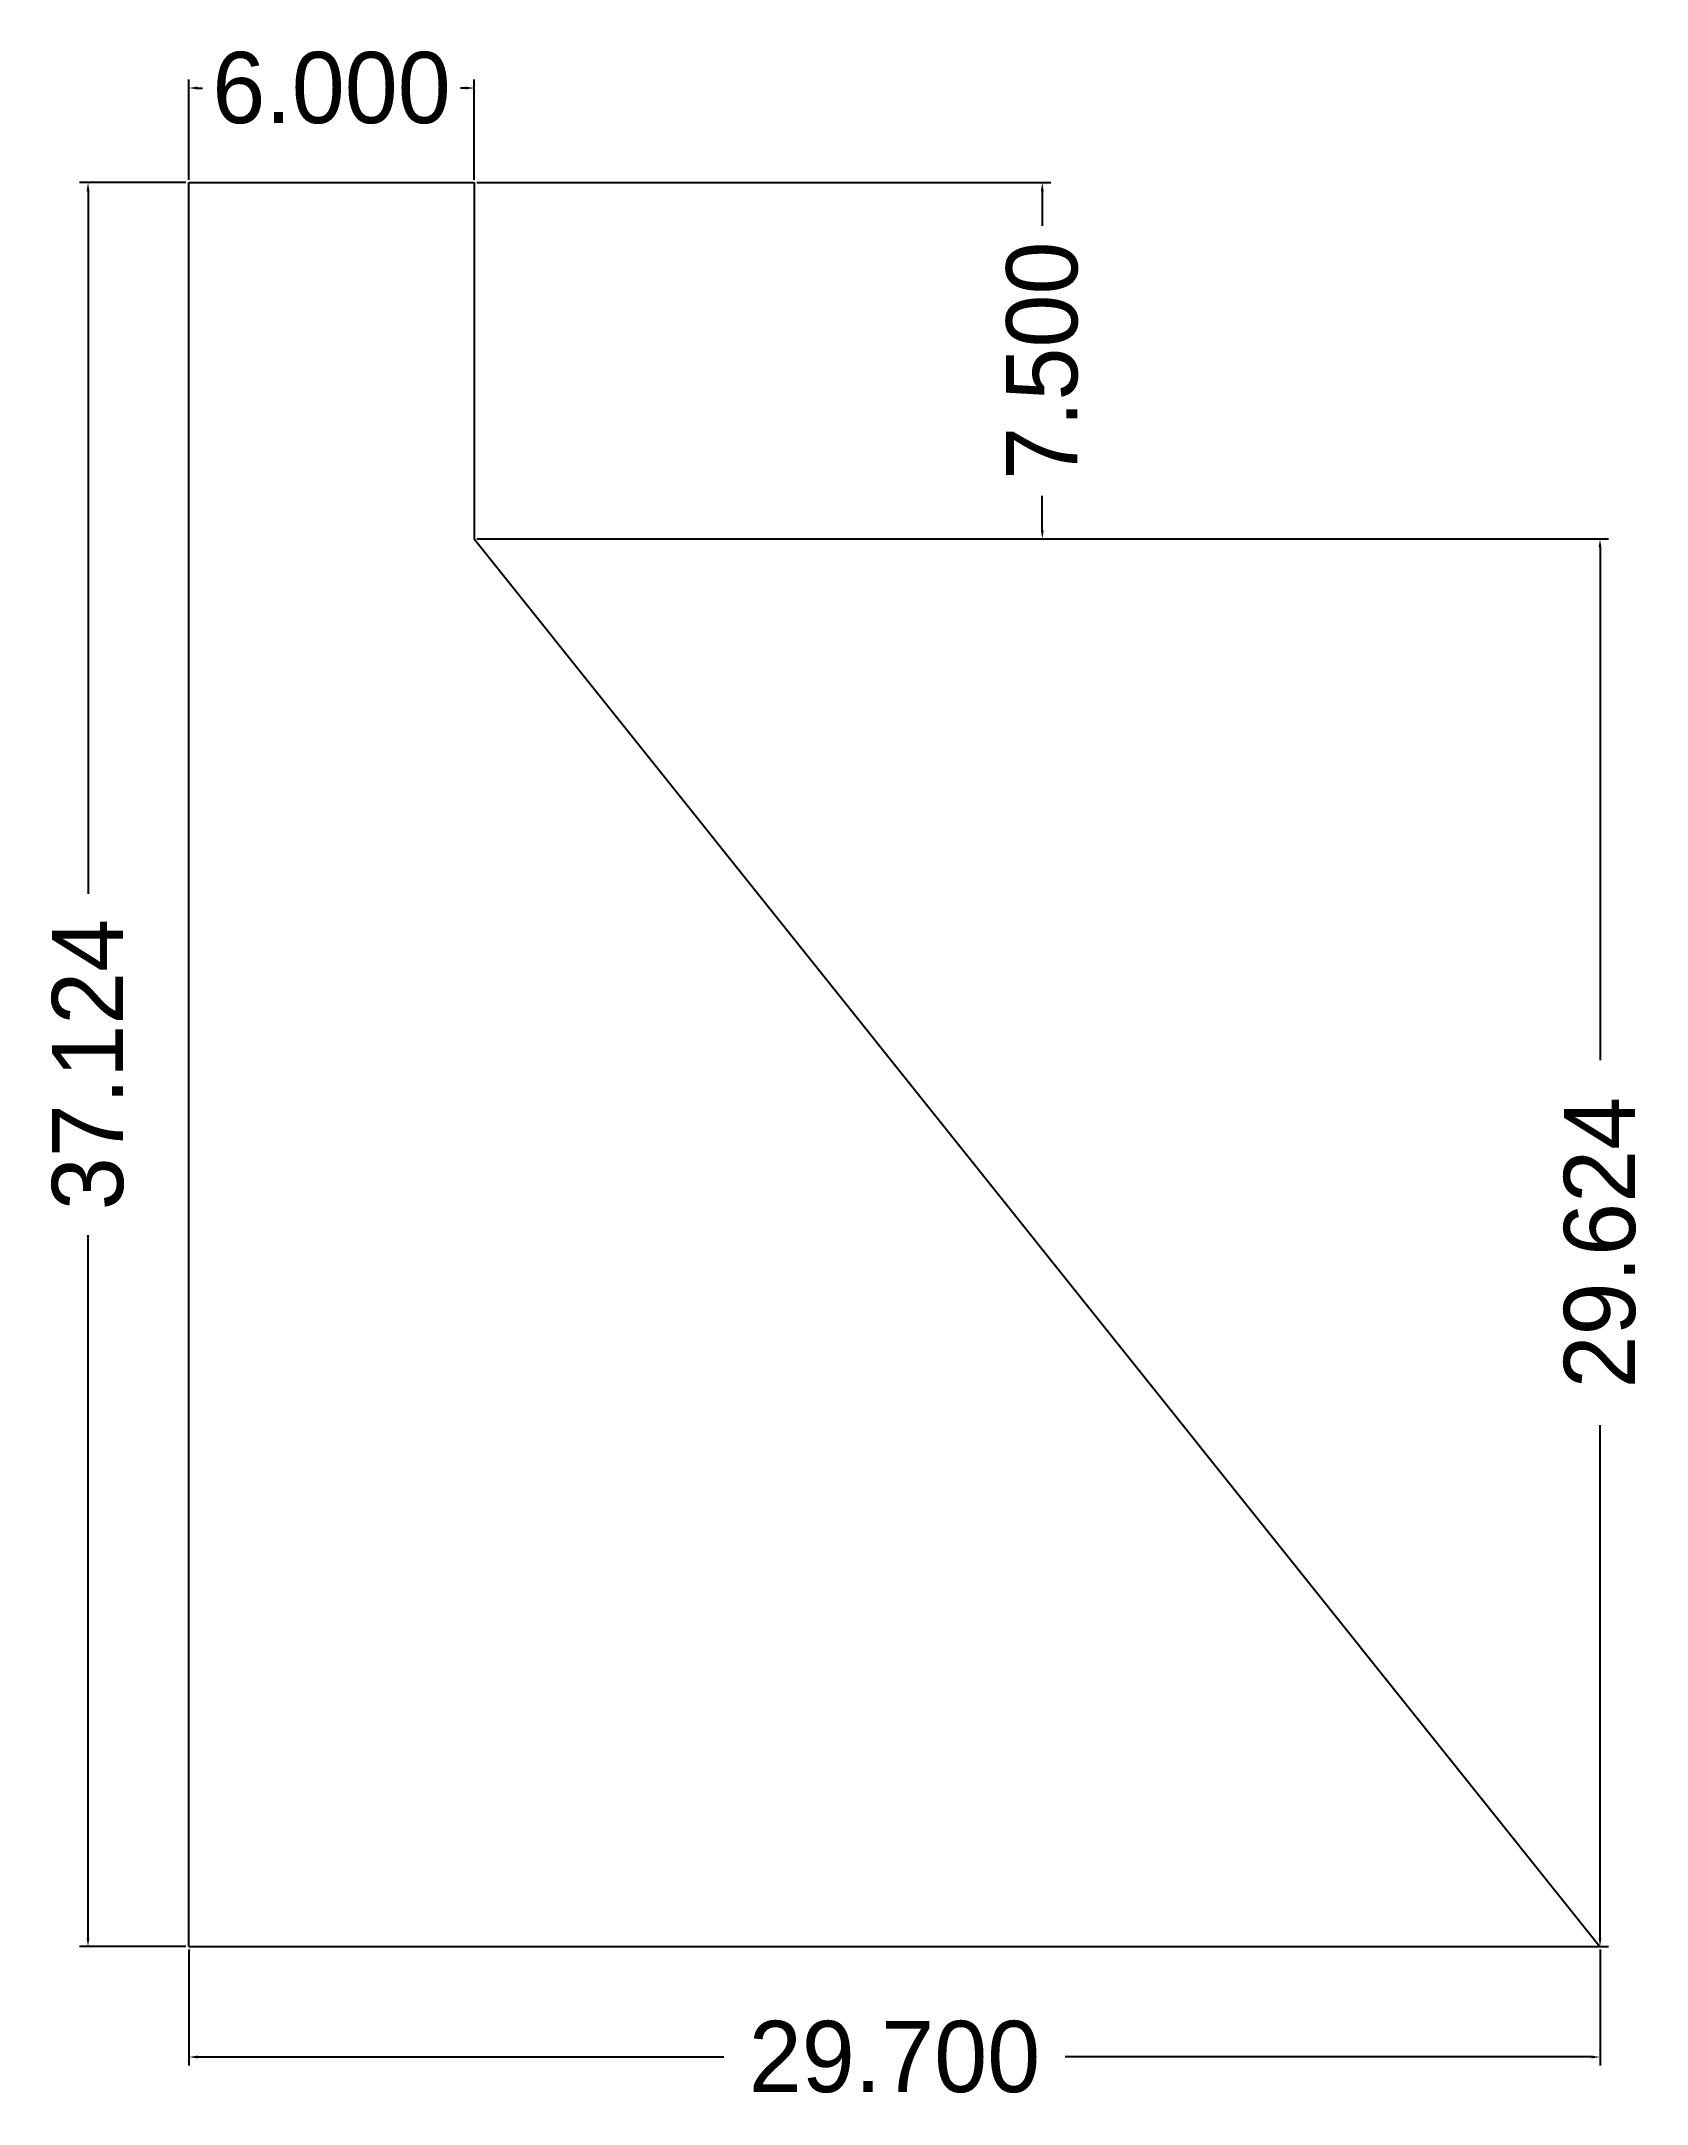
# Model space of a CAD drawing. Header units: millimetres. Extents: x 2463 to 2940, y 2255 to 2343.
# Drawn here: x 2906.2 to 2939.99, y 2299.93 to 2343.34 of the extents above.
import ezdxf

# ---------------------------------------------------------------- set-up
doc = ezdxf.new("R2010")
doc.units = ezdxf.units.MM
doc.dimstyles.new('Annotative', dxfattribs={"dimtxt": 1.5, "dimasz": 0.18, "dimexe": 0.18, "dimexo": 0.0625, "dimgap": 0.09, "dimtad": 0, "dimdec": 3, "dimzin": 0, "dimdsep": 46, "dimtxsty": 'Standard', "dimcen": 0.09, "dimadec": 0, "dimazin": 0, "dimtfac": 1, "dimtdec": 3, "dimtofl": 0, "dimtmove": 0, "dimatfit": 3, "dimfxl": 1, "dimtolj": 1, "dimtzin": 0, "dimarcsym": 0})

# ---------------------------------------------------------------- blocks, each defined once
blk = doc.blocks.new('*D15')
at = {"color": 0, "lineweight": -2, "transparency": 16777216}
for p, q in [((2909.248, 2340.363), (2907.006, 2340.363)), ((2907.186, 2340.183), (2907.186, 2325.391)), ((2907.186, 2303.419), (2907.186, 2318.211)), ((2909.248, 2303.239), (2907.006, 2303.239))]:
    blk.add_line(p, q, dxfattribs=at)
at = {"color": 0, "transparency": 16777216}
for points in [[(2907.156, 2340.183), (2907.216, 2340.183), (2907.186, 2340.363)], [(2907.156, 2303.419), (2907.216, 2303.419), (2907.186, 2303.239)]]:
    blk.add_solid(points, dxfattribs=at)
at = {"layer": 'Defpoints', "color": 0, "transparency": 16777216}
for p in [(2907.186, 2340.363), (2909.311, 2340.363), (2909.311, 2303.239)]:
    blk.add_point(p, dxfattribs=at)
at = {"color": 0, "transparency": 16777216, "insert": (2907.186, 2321.801), "char_height": 1.5, "attachment_point": 5, "rotation": 90}
blk.add_mtext('\\A1;37.124', dxfattribs=at)
blk = doc.blocks.new('*D12')
at = {"color": 0, "lineweight": -2, "transparency": 16777216}
for p, q in [((2915.373, 2340.363), (2927.452, 2340.363)), ((2927.272, 2340.183), (2927.272, 2339.453)), ((2927.272, 2333.043), (2927.272, 2333.773)), ((2915.373, 2332.863), (2927.452, 2332.863))]:
    blk.add_line(p, q, dxfattribs=at)
at = {"color": 0, "transparency": 16777216}
for points in [[(2927.242, 2340.183), (2927.302, 2340.183), (2927.272, 2340.363)], [(2927.242, 2333.043), (2927.302, 2333.043), (2927.272, 2332.863)]]:
    blk.add_solid(points, dxfattribs=at)
at = {"layer": 'Defpoints', "color": 0, "transparency": 16777216}
for p in [(2915.311, 2340.363), (2915.311, 2332.863), (2927.272, 2332.863)]:
    blk.add_point(p, dxfattribs=at)
at = {"color": 0, "transparency": 16777216, "insert": (2927.272, 2336.613), "char_height": 1.5, "attachment_point": 5, "rotation": 90}
blk.add_mtext('\\A1;7.500', dxfattribs=at)
blk = doc.blocks.new('*D13')
at = {"color": 0, "lineweight": -2, "transparency": 16777216}
for p, q in [((2915.373, 2332.863), (2939.191, 2332.863)), ((2939.011, 2332.683), (2939.011, 2321.891)), ((2939.011, 2303.419), (2939.011, 2314.211)), ((2915.373, 2303.239), (2939.191, 2303.239))]:
    blk.add_line(p, q, dxfattribs=at)
at = {"color": 0, "transparency": 16777216}
for points in [[(2938.981, 2332.683), (2939.041, 2332.683), (2939.011, 2332.863)], [(2938.981, 2303.419), (2939.041, 2303.419), (2939.011, 2303.239)]]:
    blk.add_solid(points, dxfattribs=at)
at = {"layer": 'Defpoints', "color": 0, "transparency": 16777216}
for p in [(2915.311, 2332.863), (2915.311, 2303.239), (2939.011, 2303.239)]:
    blk.add_point(p, dxfattribs=at)
at = {"color": 0, "transparency": 16777216, "insert": (2939.011, 2318.051), "char_height": 1.5, "attachment_point": 5, "rotation": 90}
blk.add_mtext('\\A1;29.624', dxfattribs=at)
blk = doc.blocks.new('*D16')
at = {"color": 0, "lineweight": -2, "transparency": 16777216}
for p, q in [((2909.311, 2340.425), (2909.311, 2342.534)), ((2915.311, 2340.425), (2915.311, 2342.534)), ((2909.491, 2342.354), (2909.596, 2342.354)), ((2915.131, 2342.354), (2915.026, 2342.354))]:
    blk.add_line(p, q, dxfattribs=at)
at = {"color": 0, "transparency": 16777216}
for points in [[(2909.491, 2342.384), (2909.491, 2342.324), (2909.311, 2342.354)], [(2915.131, 2342.384), (2915.131, 2342.324), (2915.311, 2342.354)]]:
    blk.add_solid(points, dxfattribs=at)
at = {"layer": 'Defpoints', "color": 0, "transparency": 16777216}
for p in [(2915.311, 2342.354), (2909.311, 2340.363), (2915.311, 2340.363)]:
    blk.add_point(p, dxfattribs=at)
at = {"color": 0, "transparency": 16777216, "insert": (2912.311, 2342.354), "char_height": 1.5, "attachment_point": 5}
blk.add_mtext('\\A1;6.000', dxfattribs=at)
blk = doc.blocks.new('*D14')
at = {"color": 0, "lineweight": -2, "transparency": 16777216}
for p, q in [((2909.311, 2303.176), (2909.311, 2300.731)), ((2939.011, 2303.176), (2939.011, 2300.731)), ((2909.491, 2300.911), (2920.571, 2300.911)), ((2938.831, 2300.911), (2927.751, 2300.911))]:
    blk.add_line(p, q, dxfattribs=at)
at = {"color": 0, "transparency": 16777216}
for points in [[(2909.491, 2300.941), (2909.491, 2300.881), (2909.311, 2300.911)], [(2938.831, 2300.941), (2938.831, 2300.881), (2939.011, 2300.911)]]:
    blk.add_solid(points, dxfattribs=at)
at = {"layer": 'Defpoints', "color": 0, "transparency": 16777216}
for p in [(2909.311, 2303.239), (2939.011, 2303.239), (2939.011, 2300.911)]:
    blk.add_point(p, dxfattribs=at)
at = {"color": 0, "transparency": 16777216, "insert": (2924.161, 2300.911), "char_height": 1.5, "attachment_point": 5}
blk.add_mtext('\\A1;29.700', dxfattribs=at)

msp = doc.modelspace()

# ---------------------------------------------------------------- linework, layer by layer
for p, q in [((2909.3105, 2303.239), (2909.3105, 2340.363)), ((2909.3105, 2340.363), (2915.3105, 2340.363)), ((2915.3105, 2340.363), (2915.3105, 2332.863)), ((2915.3105, 2332.863), (2939.0105, 2303.239)), ((2909.3105, 2303.239), (2939.0105, 2303.239))]:
    msp.add_line(p, q)

# ---------------------------------------------------------------- dimensions: what is measured, and where the dimension line sits
for base, p1, p2, picture, middle in [((2915.3105, 2342.3542), (2909.3105, 2340.363), (2915.3105, 2340.363), '*D16', (2912.3105, 2342.3542)), ((2939.0105, 2300.9111), (2909.3105, 2303.239), (2939.0105, 2303.239), '*D14', (2924.1605, 2300.9111))]:
    dim = msp.add_linear_dim(base=base, p1=p1, p2=p2, dimstyle='Annotative')
    dim.commit()
    dim.dimension.update_dxf_attribs({"geometry": picture, "text_midpoint": middle})
for base, p1, p2, picture, middle in [((2907.1857, 2340.363), (2909.3105, 2303.239), (2909.3105, 2340.363), '*D15', (2907.1857, 2321.801)), ((2927.2722, 2332.863), (2915.3105, 2340.363), (2915.3105, 2332.863), '*D12', (2927.2722, 2336.613)), ((2939.0105, 2303.239), (2915.3105, 2332.863), (2915.3105, 2303.239), '*D13', (2939.0105, 2318.051))]:
    dim = msp.add_linear_dim(base=base, p1=p1, p2=p2, angle=90, dimstyle='Annotative')
    dim.commit()
    dim.dimension.update_dxf_attribs({"geometry": picture, "text_midpoint": middle})

doc.saveas('drawing.dxf')
